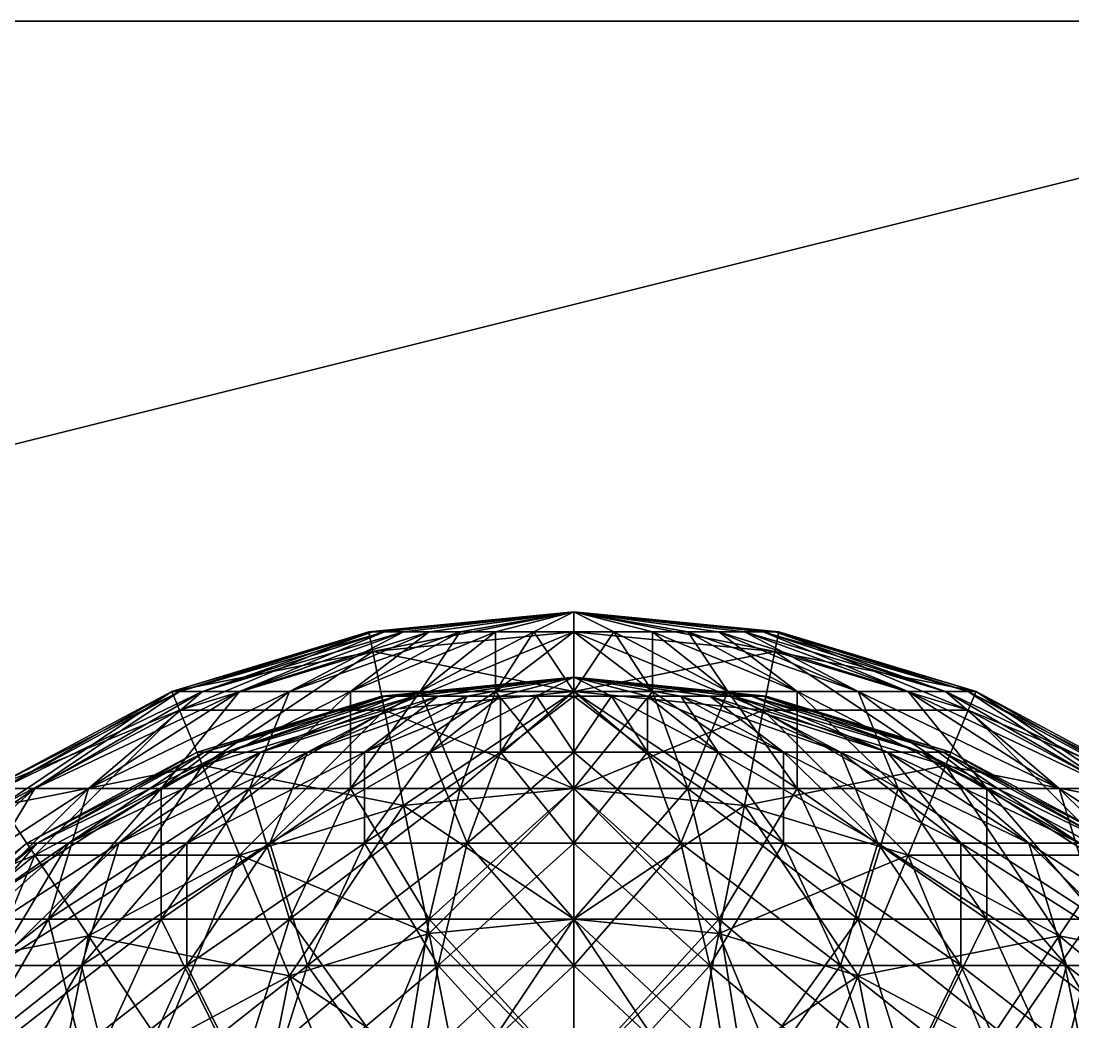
# Model space of a CAD drawing. Header units: millimetres. Extents: x -510 to 550, y -577 to 577.
# Drawn here: x 421.58 to 437.6, y -270.25 to -255 of the extents above; entities that cross this region are included whole.
import ezdxf

# ---------------------------------------------------------------- set-up
doc = ezdxf.new("R2010")
doc.units = ezdxf.units.MM
for name, color, linetype, true_color in [('bogie_right_visual_1', 7, 'Continuous', 0x5c6b75), ('structure_right_front_bridge', 7, 'Continuous', 0x5c6b75), ('structure_right_front_motor_bracket', 7, 'Continuous', 0x5c6b75), ('structure_right_front_riser', 7, 'Continuous', 0x5c6b75)]:
    doc.layers.add(name, color=color, linetype=linetype, true_color=true_color)

msp = doc.modelspace()

# ---------------------------------------------------------------- linework, layer by layer
at = {"layer": 'bogie_right_visual_1', "true_color": 0x5c6b75}
for points in [[(247.119, -305, -71.925), (447.291, -305, -261.799), (447.291, -255, -261.799)], [(247.119, -305, -71.925), (447.291, -255, -261.799), (247.119, -255, -71.925)], [(412.881, -255, -298.075), (247.119, -255, -71.925), (447.291, -255, -261.799)], [(412.881, -305, -298.075), (412.881, -255, -298.075), (447.291, -255, -261.799)], [(412.881, -305, -298.075), (447.291, -255, -261.799), (447.291, -305, -261.799)]]:
    msp.add_3dface(points, dxfattribs=at)
at = {"layer": 'structure_right_front_bridge', "true_color": 0x5c6b75}
for points in [[(426.939, -264.307, -110.609), (426.879, -264.307, -110), (430, -264, -110)], [(426.879, -264.307, -110), (426.939, -264.307, -109.391), (430, -264, -110)], [(427.116, -264.307, -111.195), (426.939, -264.307, -110.609), (430, -264, -110)], [(426.939, -264.307, -109.391), (427.116, -264.307, -108.805), (430, -264, -110)], [(427.405, -264.307, -111.734), (427.116, -264.307, -111.195), (430, -264, -110)], [(427.116, -264.307, -108.805), (427.405, -264.307, -108.266), (430, -264, -110)], [(427.793, -264.307, -112.207), (427.405, -264.307, -111.734), (430, -264, -110)], [(427.405, -264.307, -108.266), (427.793, -264.307, -107.793), (430, -264, -110)], [(428.266, -264.307, -112.595), (427.793, -264.307, -112.207), (430, -264, -110)], [(427.793, -264.307, -107.793), (428.266, -264.307, -107.405), (430, -264, -110)], [(428.805, -264.307, -112.884), (428.266, -264.307, -112.595), (430, -264, -110)], [(428.266, -264.307, -107.405), (428.805, -264.307, -107.116), (430, -264, -110)], [(429.391, -264.307, -113.061), (428.805, -264.307, -112.884), (430, -264, -110)], [(428.805, -264.307, -107.116), (429.391, -264.307, -106.939), (430, -264, -110)], [(430, -264.307, -113.121), (429.391, -264.307, -113.061), (430, -264, -110)], [(429.391, -264.307, -106.939), (430, -264.307, -106.879), (430, -264, -110)], [(433.121, -264.307, -110), (433.061, -264.307, -110.609), (430, -264, -110)], [(433.061, -264.307, -110.609), (432.884, -264.307, -111.195), (430, -264, -110)], [(432.884, -264.307, -111.195), (432.595, -264.307, -111.734), (430, -264, -110)], [(432.595, -264.307, -111.734), (432.207, -264.307, -112.207), (430, -264, -110)], [(432.207, -264.307, -112.207), (431.734, -264.307, -112.595), (430, -264, -110)], [(431.734, -264.307, -112.595), (431.195, -264.307, -112.884), (430, -264, -110)], [(431.195, -264.307, -112.884), (430.609, -264.307, -113.061), (430, -264, -110)], [(430.609, -264.307, -113.061), (430, -264.307, -113.121), (430, -264, -110)], [(430, -264.307, -106.879), (430.609, -264.307, -106.939), (430, -264, -110)], [(430.609, -264.307, -106.939), (431.195, -264.307, -107.116), (430, -264, -110)], [(431.195, -264.307, -107.116), (431.734, -264.307, -107.405), (430, -264, -110)], [(431.734, -264.307, -107.405), (432.207, -264.307, -107.793), (430, -264, -110)], [(432.207, -264.307, -107.793), (432.595, -264.307, -108.266), (430, -264, -110)], [(432.595, -264.307, -108.266), (432.884, -264.307, -108.805), (430, -264, -110)], [(432.884, -264.307, -108.805), (433.061, -264.307, -109.391), (430, -264, -110)], [(433.061, -264.307, -109.391), (433.121, -264.307, -110), (430, -264, -110)], [(423.995, -265.218, -111.195), (423.877, -265.218, -110), (426.879, -264.307, -110)], [(423.877, -265.218, -110), (423.995, -265.218, -108.805), (426.939, -264.307, -109.391)], [(423.877, -265.218, -110), (426.939, -264.307, -109.391), (426.879, -264.307, -110)], [(424.343, -265.218, -112.343), (423.995, -265.218, -111.195), (426.939, -264.307, -110.609)], [(423.995, -265.218, -111.195), (426.879, -264.307, -110), (426.939, -264.307, -110.609)], [(423.995, -265.218, -108.805), (424.343, -265.218, -107.657), (427.116, -264.307, -108.805)], [(423.995, -265.218, -108.805), (427.116, -264.307, -108.805), (426.939, -264.307, -109.391)], [(424.909, -265.218, -113.402), (424.343, -265.218, -112.343), (427.116, -264.307, -111.195)], [(424.343, -265.218, -112.343), (426.939, -264.307, -110.609), (427.116, -264.307, -111.195)], [(424.343, -265.218, -107.657), (424.909, -265.218, -106.598), (427.405, -264.307, -108.266)], [(424.343, -265.218, -107.657), (427.405, -264.307, -108.266), (427.116, -264.307, -108.805)], [(425.67, -265.218, -114.33), (424.909, -265.218, -113.402), (427.405, -264.307, -111.734)], [(424.909, -265.218, -113.402), (427.116, -264.307, -111.195), (427.405, -264.307, -111.734)], [(424.909, -265.218, -106.598), (425.67, -265.218, -105.67), (427.793, -264.307, -107.793)], [(424.909, -265.218, -106.598), (427.793, -264.307, -107.793), (427.405, -264.307, -108.266)], [(426.598, -265.218, -115.091), (425.67, -265.218, -114.33), (427.793, -264.307, -112.207)], [(425.67, -265.218, -114.33), (427.405, -264.307, -111.734), (427.793, -264.307, -112.207)], [(425.67, -265.218, -105.67), (426.598, -265.218, -104.909), (428.266, -264.307, -107.405)], [(425.67, -265.218, -105.67), (428.266, -264.307, -107.405), (427.793, -264.307, -107.793)], [(427.657, -265.218, -115.657), (426.598, -265.218, -115.091), (428.266, -264.307, -112.595)], [(426.598, -265.218, -115.091), (427.793, -264.307, -112.207), (428.266, -264.307, -112.595)], [(426.598, -265.218, -104.909), (427.657, -265.218, -104.343), (428.805, -264.307, -107.116)], [(426.598, -265.218, -104.909), (428.805, -264.307, -107.116), (428.266, -264.307, -107.405)], [(428.805, -265.218, -116.005), (427.657, -265.218, -115.657), (428.805, -264.307, -112.884)], [(427.657, -265.218, -115.657), (428.266, -264.307, -112.595), (428.805, -264.307, -112.884)], [(427.657, -265.218, -104.343), (428.805, -265.218, -103.995), (429.391, -264.307, -106.939)], [(427.657, -265.218, -104.343), (429.391, -264.307, -106.939), (428.805, -264.307, -107.116)], [(430, -265.218, -116.123), (428.805, -265.218, -116.005), (429.391, -264.307, -113.061)], [(428.805, -265.218, -116.005), (428.805, -264.307, -112.884), (429.391, -264.307, -113.061)], [(428.805, -265.218, -103.995), (430, -265.218, -103.877), (430, -264.307, -106.879)], [(428.805, -265.218, -103.995), (430, -264.307, -106.879), (429.391, -264.307, -106.939)], [(430, -265.218, -116.123), (429.391, -264.307, -113.061), (430, -264.307, -113.121)], [(431.195, -265.218, -116.005), (430, -265.218, -116.123), (430, -264.307, -113.121)], [(431.195, -265.218, -116.005), (430, -264.307, -113.121), (430.609, -264.307, -113.061)], [(430, -265.218, -103.877), (431.195, -265.218, -103.995), (430.609, -264.307, -106.939)], [(430, -265.218, -103.877), (430.609, -264.307, -106.939), (430, -264.307, -106.879)], [(432.343, -265.218, -115.657), (431.195, -265.218, -116.005), (430.609, -264.307, -113.061)], [(432.343, -265.218, -115.657), (430.609, -264.307, -113.061), (431.195, -264.307, -112.884)], [(431.195, -265.218, -103.995), (431.195, -264.307, -107.116), (430.609, -264.307, -106.939)], [(433.402, -265.218, -115.091), (432.343, -265.218, -115.657), (431.195, -264.307, -112.884)], [(433.402, -265.218, -115.091), (431.195, -264.307, -112.884), (431.734, -264.307, -112.595)], [(431.195, -265.218, -103.995), (432.343, -265.218, -104.343), (431.195, -264.307, -107.116)], [(432.343, -265.218, -104.343), (431.734, -264.307, -107.405), (431.195, -264.307, -107.116)], [(434.33, -265.218, -114.33), (433.402, -265.218, -115.091), (431.734, -264.307, -112.595)], [(434.33, -265.218, -114.33), (431.734, -264.307, -112.595), (432.207, -264.307, -112.207)], [(432.343, -265.218, -104.343), (433.402, -265.218, -104.909), (431.734, -264.307, -107.405)], [(433.402, -265.218, -104.909), (432.207, -264.307, -107.793), (431.734, -264.307, -107.405)], [(435.091, -265.218, -113.402), (434.33, -265.218, -114.33), (432.207, -264.307, -112.207)], [(435.091, -265.218, -113.402), (432.207, -264.307, -112.207), (432.595, -264.307, -111.734)], [(433.402, -265.218, -104.909), (434.33, -265.218, -105.67), (432.207, -264.307, -107.793)], [(434.33, -265.218, -105.67), (432.595, -264.307, -108.266), (432.207, -264.307, -107.793)], [(435.657, -265.218, -112.343), (435.091, -265.218, -113.402), (432.595, -264.307, -111.734)], [(435.657, -265.218, -112.343), (432.595, -264.307, -111.734), (432.884, -264.307, -111.195)], [(434.33, -265.218, -105.67), (435.091, -265.218, -106.598), (432.595, -264.307, -108.266)], [(435.091, -265.218, -106.598), (432.884, -264.307, -108.805), (432.595, -264.307, -108.266)], [(436.005, -265.218, -111.195), (435.657, -265.218, -112.343), (432.884, -264.307, -111.195)], [(436.005, -265.218, -111.195), (432.884, -264.307, -111.195), (433.061, -264.307, -110.609)], [(435.091, -265.218, -106.598), (435.657, -265.218, -107.657), (432.884, -264.307, -108.805)], [(435.657, -265.218, -107.657), (433.061, -264.307, -109.391), (432.884, -264.307, -108.805)], [(436.123, -265.218, -110), (436.005, -265.218, -111.195), (433.061, -264.307, -110.609)], [(436.123, -265.218, -110), (433.061, -264.307, -110.609), (433.121, -264.307, -110)], [(435.657, -265.218, -107.657), (436.005, -265.218, -108.805), (433.061, -264.307, -109.391)], [(436.005, -265.218, -108.805), (433.121, -264.307, -110), (433.061, -264.307, -109.391)], [(436.005, -265.218, -108.805), (436.123, -265.218, -110), (433.121, -264.307, -110)], [(421.282, -266.696, -111.734), (421.111, -266.696, -110), (423.877, -265.218, -110)], [(421.111, -266.696, -110), (421.282, -266.696, -108.266), (423.995, -265.218, -108.805)], [(421.111, -266.696, -110), (423.995, -265.218, -108.805), (423.877, -265.218, -110)], [(421.788, -266.696, -113.402), (421.282, -266.696, -111.734), (423.995, -265.218, -111.195)], [(421.282, -266.696, -111.734), (423.877, -265.218, -110), (423.995, -265.218, -111.195)], [(421.282, -266.696, -108.266), (421.788, -266.696, -106.598), (424.343, -265.218, -107.657)], [(421.282, -266.696, -108.266), (424.343, -265.218, -107.657), (423.995, -265.218, -108.805)], [(422.609, -266.696, -114.939), (421.788, -266.696, -113.402), (424.343, -265.218, -112.343)], [(421.788, -266.696, -113.402), (423.995, -265.218, -111.195), (424.343, -265.218, -112.343)], [(421.788, -266.696, -106.598), (422.609, -266.696, -105.061), (424.909, -265.218, -106.598)], [(421.788, -266.696, -106.598), (424.909, -265.218, -106.598), (424.343, -265.218, -107.657)], [(423.714, -266.696, -116.286), (422.609, -266.696, -114.939), (424.909, -265.218, -113.402)], [(422.609, -266.696, -114.939), (424.343, -265.218, -112.343), (424.909, -265.218, -113.402)], [(422.609, -266.696, -105.061), (423.714, -266.696, -103.714), (425.67, -265.218, -105.67)], [(422.609, -266.696, -105.061), (425.67, -265.218, -105.67), (424.909, -265.218, -106.598)], [(425.061, -266.696, -117.391), (423.714, -266.696, -116.286), (425.67, -265.218, -114.33)], [(423.714, -266.696, -116.286), (424.909, -265.218, -113.402), (425.67, -265.218, -114.33)], [(423.714, -266.696, -103.714), (425.061, -266.696, -102.609), (426.598, -265.218, -104.909)], [(423.714, -266.696, -103.714), (426.598, -265.218, -104.909), (425.67, -265.218, -105.67)], [(426.598, -266.696, -118.212), (425.061, -266.696, -117.391), (426.598, -265.218, -115.091)], [(425.061, -266.696, -117.391), (425.67, -265.218, -114.33), (426.598, -265.218, -115.091)], [(425.061, -266.696, -102.609), (426.598, -266.696, -101.788), (427.657, -265.218, -104.343)], [(425.061, -266.696, -102.609), (427.657, -265.218, -104.343), (426.598, -265.218, -104.909)], [(428.266, -266.696, -118.718), (426.598, -266.696, -118.212), (427.657, -265.218, -115.657)], [(426.598, -266.696, -118.212), (426.598, -265.218, -115.091), (427.657, -265.218, -115.657)], [(426.598, -266.696, -101.788), (428.266, -266.696, -101.282), (428.805, -265.218, -103.995)], [(426.598, -266.696, -101.788), (428.805, -265.218, -103.995), (427.657, -265.218, -104.343)], [(428.266, -266.696, -118.718), (427.657, -265.218, -115.657), (428.805, -265.218, -116.005)], [(430, -266.696, -118.889), (428.266, -266.696, -118.718), (428.805, -265.218, -116.005)], [(428.266, -266.696, -101.282), (430, -266.696, -101.111), (430, -265.218, -103.877)], [(428.266, -266.696, -101.282), (430, -265.218, -103.877), (428.805, -265.218, -103.995)], [(430, -266.696, -118.889), (428.805, -265.218, -116.005), (430, -265.218, -116.123)], [(431.734, -266.696, -118.718), (430, -266.696, -118.889), (430, -265.218, -116.123)], [(431.734, -266.696, -118.718), (430, -265.218, -116.123), (431.195, -265.218, -116.005)], [(430, -266.696, -101.111), (431.734, -266.696, -101.282), (431.195, -265.218, -103.995)], [(430, -266.696, -101.111), (431.195, -265.218, -103.995), (430, -265.218, -103.877)], [(433.402, -266.696, -118.212), (431.734, -266.696, -118.718), (431.195, -265.218, -116.005)], [(433.402, -266.696, -118.212), (431.195, -265.218, -116.005), (432.343, -265.218, -115.657)], [(431.734, -266.696, -101.282), (432.343, -265.218, -104.343), (431.195, -265.218, -103.995)], [(431.734, -266.696, -101.282), (433.402, -266.696, -101.788), (432.343, -265.218, -104.343)], [(434.939, -266.696, -117.391), (433.402, -266.696, -118.212), (432.343, -265.218, -115.657)], [(434.939, -266.696, -117.391), (432.343, -265.218, -115.657), (433.402, -265.218, -115.091)], [(433.402, -266.696, -101.788), (433.402, -265.218, -104.909), (432.343, -265.218, -104.343)], [(436.286, -266.696, -116.286), (434.939, -266.696, -117.391), (433.402, -265.218, -115.091)], [(436.286, -266.696, -116.286), (433.402, -265.218, -115.091), (434.33, -265.218, -114.33)], [(433.402, -266.696, -101.788), (434.939, -266.696, -102.609), (433.402, -265.218, -104.909)], [(434.939, -266.696, -102.609), (434.33, -265.218, -105.67), (433.402, -265.218, -104.909)], [(437.391, -266.696, -114.939), (436.286, -266.696, -116.286), (434.33, -265.218, -114.33)], [(437.391, -266.696, -114.939), (434.33, -265.218, -114.33), (435.091, -265.218, -113.402)], [(434.939, -266.696, -102.609), (436.286, -266.696, -103.714), (434.33, -265.218, -105.67)], [(436.286, -266.696, -103.714), (435.091, -265.218, -106.598), (434.33, -265.218, -105.67)], [(438.212, -266.696, -113.402), (437.391, -266.696, -114.939), (435.091, -265.218, -113.402)], [(438.212, -266.696, -113.402), (435.091, -265.218, -113.402), (435.657, -265.218, -112.343)], [(436.286, -266.696, -103.714), (437.391, -266.696, -105.061), (435.091, -265.218, -106.598)], [(437.391, -266.696, -105.061), (435.657, -265.218, -107.657), (435.091, -265.218, -106.598)], [(438.718, -266.696, -111.734), (438.212, -266.696, -113.402), (435.657, -265.218, -112.343)], [(438.718, -266.696, -111.734), (435.657, -265.218, -112.343), (436.005, -265.218, -111.195)], [(437.391, -266.696, -105.061), (438.212, -266.696, -106.598), (435.657, -265.218, -107.657)], [(438.212, -266.696, -106.598), (436.005, -265.218, -108.805), (435.657, -265.218, -107.657)], [(438.889, -266.696, -110), (438.718, -266.696, -111.734), (436.005, -265.218, -111.195)], [(438.889, -266.696, -110), (436.005, -265.218, -111.195), (436.123, -265.218, -110)], [(438.212, -266.696, -106.598), (438.718, -266.696, -108.266), (436.005, -265.218, -108.805)], [(438.718, -266.696, -108.266), (436.123, -265.218, -110), (436.005, -265.218, -108.805)], [(438.718, -266.696, -108.266), (438.889, -266.696, -110), (436.123, -265.218, -110)], [(418.904, -268.686, -107.793), (419.547, -268.686, -105.67), (421.788, -266.696, -106.598)], [(418.904, -268.686, -107.793), (421.788, -266.696, -106.598), (421.282, -266.696, -108.266)], [(420.593, -268.686, -116.286), (419.547, -268.686, -114.33), (421.788, -266.696, -113.402)], [(419.547, -268.686, -114.33), (421.282, -266.696, -111.734), (421.788, -266.696, -113.402)], [(419.547, -268.686, -105.67), (420.593, -268.686, -103.714), (422.609, -266.696, -105.061)], [(419.547, -268.686, -105.67), (422.609, -266.696, -105.061), (421.788, -266.696, -106.598)], [(422, -268.686, -118), (420.593, -268.686, -116.286), (422.609, -266.696, -114.939)], [(420.593, -268.686, -116.286), (421.788, -266.696, -113.402), (422.609, -266.696, -114.939)], [(420.593, -268.686, -103.714), (422, -268.686, -102), (423.714, -266.696, -103.714)], [(420.593, -268.686, -103.714), (423.714, -266.696, -103.714), (422.609, -266.696, -105.061)], [(423.714, -268.686, -119.407), (422, -268.686, -118), (423.714, -266.696, -116.286)], [(422, -268.686, -118), (422.609, -266.696, -114.939), (423.714, -266.696, -116.286)], [(422, -268.686, -102), (423.714, -268.686, -100.593), (425.061, -266.696, -102.609)], [(422, -268.686, -102), (425.061, -266.696, -102.609), (423.714, -266.696, -103.714)], [(425.67, -268.686, -120.453), (423.714, -268.686, -119.407), (425.061, -266.696, -117.391)], [(423.714, -268.686, -119.407), (423.714, -266.696, -116.286), (425.061, -266.696, -117.391)], [(423.714, -268.686, -100.593), (425.67, -268.686, -99.547), (426.598, -266.696, -101.788)], [(423.714, -268.686, -100.593), (426.598, -266.696, -101.788), (425.061, -266.696, -102.609)], [(425.67, -268.686, -120.453), (425.061, -266.696, -117.391), (426.598, -266.696, -118.212)], [(427.793, -268.686, -121.096), (425.67, -268.686, -120.453), (426.598, -266.696, -118.212)], [(425.67, -268.686, -99.547), (427.793, -268.686, -98.904), (428.266, -266.696, -101.282)], [(425.67, -268.686, -99.547), (428.266, -266.696, -101.282), (426.598, -266.696, -101.788)], [(427.793, -268.686, -121.096), (426.598, -266.696, -118.212), (428.266, -266.696, -118.718)], [(430, -268.686, -121.314), (427.793, -268.686, -121.096), (428.266, -266.696, -118.718)], [(427.793, -268.686, -98.904), (430, -268.686, -98.686), (430, -266.696, -101.111)], [(427.793, -268.686, -98.904), (430, -266.696, -101.111), (428.266, -266.696, -101.282)], [(430, -268.686, -121.314), (428.266, -266.696, -118.718), (430, -266.696, -118.889)], [(432.207, -268.686, -121.096), (430, -268.686, -121.314), (430, -266.696, -118.889)], [(432.207, -268.686, -121.096), (430, -266.696, -118.889), (431.734, -266.696, -118.718)], [(430, -268.686, -98.686), (432.207, -268.686, -98.904), (431.734, -266.696, -101.282)], [(430, -268.686, -98.686), (431.734, -266.696, -101.282), (430, -266.696, -101.111)], [(434.33, -268.686, -120.453), (432.207, -268.686, -121.096), (431.734, -266.696, -118.718)], [(434.33, -268.686, -120.453), (431.734, -266.696, -118.718), (433.402, -266.696, -118.212)], [(432.207, -268.686, -98.904), (433.402, -266.696, -101.788), (431.734, -266.696, -101.282)], [(432.207, -268.686, -98.904), (434.33, -268.686, -99.547), (433.402, -266.696, -101.788)], [(436.286, -268.686, -119.407), (434.33, -268.686, -120.453), (433.402, -266.696, -118.212)], [(436.286, -268.686, -119.407), (433.402, -266.696, -118.212), (434.939, -266.696, -117.391)], [(434.33, -268.686, -99.547), (434.939, -266.696, -102.609), (433.402, -266.696, -101.788)], [(434.33, -268.686, -99.547), (436.286, -268.686, -100.593), (434.939, -266.696, -102.609)], [(438, -268.686, -118), (436.286, -268.686, -119.407), (434.939, -266.696, -117.391)], [(438, -268.686, -118), (434.939, -266.696, -117.391), (436.286, -266.696, -116.286)], [(436.286, -268.686, -100.593), (436.286, -266.696, -103.714), (434.939, -266.696, -102.609)], [(439.407, -268.686, -116.286), (438, -268.686, -118), (436.286, -266.696, -116.286)], [(439.407, -268.686, -116.286), (436.286, -266.696, -116.286), (437.391, -266.696, -114.939)], [(436.286, -268.686, -100.593), (438, -268.686, -102), (436.286, -266.696, -103.714)], [(438, -268.686, -102), (437.391, -266.696, -105.061), (436.286, -266.696, -103.714)], [(440.453, -268.686, -114.33), (439.407, -268.686, -116.286), (437.391, -266.696, -114.939)], [(440.453, -268.686, -114.33), (437.391, -266.696, -114.939), (438.212, -266.696, -113.402)], [(438, -268.686, -102), (439.407, -268.686, -103.714), (437.391, -266.696, -105.061)], [(439.407, -268.686, -103.714), (438.212, -266.696, -106.598), (437.391, -266.696, -105.061)], [(418.939, -271.111, -102.609), (420.593, -271.111, -100.593), (422, -268.686, -102)], [(418.939, -271.111, -102.609), (422, -268.686, -102), (420.593, -268.686, -103.714)], [(422.609, -271.111, -121.061), (420.593, -271.111, -119.407), (422, -268.686, -118)], [(420.593, -271.111, -119.407), (420.593, -268.686, -116.286), (422, -268.686, -118)], [(420.593, -271.111, -100.593), (422.609, -271.111, -98.939), (423.714, -268.686, -100.593)], [(420.593, -271.111, -100.593), (423.714, -268.686, -100.593), (422, -268.686, -102)], [(422.609, -271.111, -121.061), (422, -268.686, -118), (423.714, -268.686, -119.407)], [(424.909, -271.111, -122.291), (422.609, -271.111, -121.061), (423.714, -268.686, -119.407)], [(422.609, -271.111, -98.939), (424.909, -271.111, -97.709), (425.67, -268.686, -99.547)], [(422.609, -271.111, -98.939), (425.67, -268.686, -99.547), (423.714, -268.686, -100.593)], [(424.909, -271.111, -122.291), (423.714, -268.686, -119.407), (425.67, -268.686, -120.453)], [(427.405, -271.111, -123.048), (424.909, -271.111, -122.291), (425.67, -268.686, -120.453)], [(424.909, -271.111, -97.709), (427.405, -271.111, -96.952), (427.793, -268.686, -98.904)], [(424.909, -271.111, -97.709), (427.793, -268.686, -98.904), (425.67, -268.686, -99.547)], [(427.405, -271.111, -123.048), (425.67, -268.686, -120.453), (427.793, -268.686, -121.096)], [(430, -271.111, -123.304), (427.405, -271.111, -123.048), (427.793, -268.686, -121.096)], [(427.405, -271.111, -96.952), (430, -271.111, -96.696), (430, -268.686, -98.686)], [(427.405, -271.111, -96.952), (430, -268.686, -98.686), (427.793, -268.686, -98.904)], [(430, -271.111, -123.304), (427.793, -268.686, -121.096), (430, -268.686, -121.314)], [(432.595, -271.111, -123.048), (430, -271.111, -123.304), (430, -268.686, -121.314)], [(432.595, -271.111, -123.048), (430, -268.686, -121.314), (432.207, -268.686, -121.096)], [(430, -271.111, -96.696), (432.595, -271.111, -96.952), (432.207, -268.686, -98.904)], [(430, -271.111, -96.696), (432.207, -268.686, -98.904), (430, -268.686, -98.686)], [(435.091, -271.111, -122.291), (432.595, -271.111, -123.048), (432.207, -268.686, -121.096)], [(435.091, -271.111, -122.291), (432.207, -268.686, -121.096), (434.33, -268.686, -120.453)], [(432.595, -271.111, -96.952), (434.33, -268.686, -99.547), (432.207, -268.686, -98.904)], [(432.595, -271.111, -96.952), (435.091, -271.111, -97.709), (434.33, -268.686, -99.547)], [(437.391, -271.111, -121.061), (435.091, -271.111, -122.291), (434.33, -268.686, -120.453)], [(437.391, -271.111, -121.061), (434.33, -268.686, -120.453), (436.286, -268.686, -119.407)], [(435.091, -271.111, -97.709), (436.286, -268.686, -100.593), (434.33, -268.686, -99.547)], [(435.091, -271.111, -97.709), (437.391, -271.111, -98.939), (436.286, -268.686, -100.593)], [(439.407, -271.111, -119.407), (437.391, -271.111, -121.061), (436.286, -268.686, -119.407)], [(439.407, -271.111, -119.407), (436.286, -268.686, -119.407), (438, -268.686, -118)], [(437.391, -271.111, -98.939), (438, -268.686, -102), (436.286, -268.686, -100.593)], [(437.391, -271.111, -98.939), (439.407, -271.111, -100.593), (438, -268.686, -102)]]:
    msp.add_3dface(points, dxfattribs=at)
at = {"layer": 'structure_right_front_motor_bracket', "true_color": 0x5c6b75}
for points in [[(427.13, -265.288, -280.571), (427.074, -265.288, -280), (430, -265, -280)], [(427.074, -265.288, -280), (427.13, -265.288, -279.429), (430, -265, -280)], [(427.296, -265.288, -281.12), (427.13, -265.288, -280.571), (430, -265, -280)], [(427.13, -265.288, -279.429), (427.296, -265.288, -278.88), (430, -265, -280)], [(427.567, -265.288, -281.626), (427.296, -265.288, -281.12), (430, -265, -280)], [(427.296, -265.288, -278.88), (427.567, -265.288, -278.374), (430, -265, -280)], [(427.931, -265.288, -282.069), (427.567, -265.288, -281.626), (430, -265, -280)], [(427.567, -265.288, -278.374), (427.931, -265.288, -277.931), (430, -265, -280)], [(428.374, -265.288, -282.433), (427.931, -265.288, -282.069), (430, -265, -280)], [(427.931, -265.288, -277.931), (428.374, -265.288, -277.567), (430, -265, -280)], [(428.88, -265.288, -282.704), (428.374, -265.288, -282.433), (430, -265, -280)], [(428.374, -265.288, -277.567), (428.88, -265.288, -277.296), (430, -265, -280)], [(429.429, -265.288, -282.87), (428.88, -265.288, -282.704), (430, -265, -280)], [(428.88, -265.288, -277.296), (429.429, -265.288, -277.13), (430, -265, -280)], [(430, -265.288, -282.926), (429.429, -265.288, -282.87), (430, -265, -280)], [(429.429, -265.288, -277.13), (430, -265.288, -277.074), (430, -265, -280)], [(432.926, -265.288, -280), (432.87, -265.288, -280.571), (430, -265, -280)], [(432.87, -265.288, -280.571), (432.704, -265.288, -281.12), (430, -265, -280)], [(432.704, -265.288, -281.12), (432.433, -265.288, -281.626), (430, -265, -280)], [(432.433, -265.288, -281.626), (432.069, -265.288, -282.069), (430, -265, -280)], [(432.069, -265.288, -282.069), (431.626, -265.288, -282.433), (430, -265, -280)], [(431.626, -265.288, -282.433), (431.12, -265.288, -282.704), (430, -265, -280)], [(431.12, -265.288, -282.704), (430.571, -265.288, -282.87), (430, -265, -280)], [(430.571, -265.288, -282.87), (430, -265.288, -282.926), (430, -265, -280)], [(430, -265.288, -277.074), (430.571, -265.288, -277.13), (430, -265, -280)], [(430.571, -265.288, -277.13), (431.12, -265.288, -277.296), (430, -265, -280)], [(431.12, -265.288, -277.296), (431.626, -265.288, -277.567), (430, -265, -280)], [(431.626, -265.288, -277.567), (432.069, -265.288, -277.931), (430, -265, -280)], [(432.069, -265.288, -277.931), (432.433, -265.288, -278.374), (430, -265, -280)], [(432.433, -265.288, -278.374), (432.704, -265.288, -278.88), (430, -265, -280)], [(432.704, -265.288, -278.88), (432.87, -265.288, -279.429), (430, -265, -280)], [(432.87, -265.288, -279.429), (432.926, -265.288, -280), (430, -265, -280)], [(424.37, -266.142, -281.12), (424.26, -266.142, -280), (427.074, -265.288, -280)], [(424.26, -266.142, -280), (424.37, -266.142, -278.88), (427.13, -265.288, -279.429)], [(424.26, -266.142, -280), (427.13, -265.288, -279.429), (427.074, -265.288, -280)], [(424.697, -266.142, -282.197), (424.37, -266.142, -281.12), (427.13, -265.288, -280.571)], [(424.37, -266.142, -281.12), (427.074, -265.288, -280), (427.13, -265.288, -280.571)], [(424.37, -266.142, -278.88), (424.697, -266.142, -277.803), (427.296, -265.288, -278.88)], [(424.37, -266.142, -278.88), (427.296, -265.288, -278.88), (427.13, -265.288, -279.429)], [(425.227, -266.142, -283.189), (424.697, -266.142, -282.197), (427.296, -265.288, -281.12)], [(424.697, -266.142, -282.197), (427.13, -265.288, -280.571), (427.296, -265.288, -281.12)], [(424.697, -266.142, -277.803), (425.227, -266.142, -276.811), (427.567, -265.288, -278.374)], [(424.697, -266.142, -277.803), (427.567, -265.288, -278.374), (427.296, -265.288, -278.88)], [(425.941, -266.142, -284.059), (425.227, -266.142, -283.189), (427.567, -265.288, -281.626)], [(425.227, -266.142, -283.189), (427.296, -265.288, -281.12), (427.567, -265.288, -281.626)], [(425.227, -266.142, -276.811), (425.941, -266.142, -275.941), (427.931, -265.288, -277.931)], [(425.227, -266.142, -276.811), (427.931, -265.288, -277.931), (427.567, -265.288, -278.374)], [(426.811, -266.142, -284.773), (425.941, -266.142, -284.059), (427.931, -265.288, -282.069)], [(425.941, -266.142, -284.059), (427.567, -265.288, -281.626), (427.931, -265.288, -282.069)], [(425.941, -266.142, -275.941), (426.811, -266.142, -275.227), (428.374, -265.288, -277.567)], [(425.941, -266.142, -275.941), (428.374, -265.288, -277.567), (427.931, -265.288, -277.931)], [(427.803, -266.142, -285.303), (426.811, -266.142, -284.773), (428.374, -265.288, -282.433)], [(426.811, -266.142, -284.773), (427.931, -265.288, -282.069), (428.374, -265.288, -282.433)], [(426.811, -266.142, -275.227), (427.803, -266.142, -274.697), (428.88, -265.288, -277.296)], [(426.811, -266.142, -275.227), (428.88, -265.288, -277.296), (428.374, -265.288, -277.567)], [(428.88, -266.142, -285.63), (427.803, -266.142, -285.303), (428.88, -265.288, -282.704)], [(427.803, -266.142, -285.303), (428.374, -265.288, -282.433), (428.88, -265.288, -282.704)], [(427.803, -266.142, -274.697), (428.88, -266.142, -274.37), (429.429, -265.288, -277.13)], [(427.803, -266.142, -274.697), (429.429, -265.288, -277.13), (428.88, -265.288, -277.296)], [(430, -266.142, -285.74), (428.88, -266.142, -285.63), (429.429, -265.288, -282.87)], [(428.88, -266.142, -285.63), (428.88, -265.288, -282.704), (429.429, -265.288, -282.87)], [(428.88, -266.142, -274.37), (430, -266.142, -274.26), (430, -265.288, -277.074)], [(428.88, -266.142, -274.37), (430, -265.288, -277.074), (429.429, -265.288, -277.13)], [(430, -266.142, -285.74), (429.429, -265.288, -282.87), (430, -265.288, -282.926)], [(431.12, -266.142, -285.63), (430, -266.142, -285.74), (430, -265.288, -282.926)], [(431.12, -266.142, -285.63), (430, -265.288, -282.926), (430.571, -265.288, -282.87)], [(430, -266.142, -274.26), (431.12, -266.142, -274.37), (430.571, -265.288, -277.13)], [(430, -266.142, -274.26), (430.571, -265.288, -277.13), (430, -265.288, -277.074)], [(432.197, -266.142, -285.303), (431.12, -266.142, -285.63), (430.571, -265.288, -282.87)], [(432.197, -266.142, -285.303), (430.571, -265.288, -282.87), (431.12, -265.288, -282.704)], [(431.12, -266.142, -274.37), (431.12, -265.288, -277.296), (430.571, -265.288, -277.13)], [(433.189, -266.142, -284.773), (432.197, -266.142, -285.303), (431.12, -265.288, -282.704)], [(433.189, -266.142, -284.773), (431.12, -265.288, -282.704), (431.626, -265.288, -282.433)], [(431.12, -266.142, -274.37), (432.197, -266.142, -274.697), (431.12, -265.288, -277.296)], [(432.197, -266.142, -274.697), (431.626, -265.288, -277.567), (431.12, -265.288, -277.296)], [(434.059, -266.142, -284.059), (433.189, -266.142, -284.773), (431.626, -265.288, -282.433)], [(434.059, -266.142, -284.059), (431.626, -265.288, -282.433), (432.069, -265.288, -282.069)], [(432.197, -266.142, -274.697), (433.189, -266.142, -275.227), (431.626, -265.288, -277.567)], [(433.189, -266.142, -275.227), (432.069, -265.288, -277.931), (431.626, -265.288, -277.567)], [(434.773, -266.142, -283.189), (434.059, -266.142, -284.059), (432.069, -265.288, -282.069)], [(434.773, -266.142, -283.189), (432.069, -265.288, -282.069), (432.433, -265.288, -281.626)], [(433.189, -266.142, -275.227), (434.059, -266.142, -275.941), (432.069, -265.288, -277.931)], [(434.059, -266.142, -275.941), (432.433, -265.288, -278.374), (432.069, -265.288, -277.931)], [(435.303, -266.142, -282.197), (434.773, -266.142, -283.189), (432.433, -265.288, -281.626)], [(435.303, -266.142, -282.197), (432.433, -265.288, -281.626), (432.704, -265.288, -281.12)], [(434.059, -266.142, -275.941), (434.773, -266.142, -276.811), (432.433, -265.288, -278.374)], [(434.773, -266.142, -276.811), (432.704, -265.288, -278.88), (432.433, -265.288, -278.374)], [(435.63, -266.142, -281.12), (435.303, -266.142, -282.197), (432.704, -265.288, -281.12)], [(435.63, -266.142, -281.12), (432.704, -265.288, -281.12), (432.87, -265.288, -280.571)], [(434.773, -266.142, -276.811), (435.303, -266.142, -277.803), (432.704, -265.288, -278.88)], [(435.303, -266.142, -277.803), (432.87, -265.288, -279.429), (432.704, -265.288, -278.88)], [(435.74, -266.142, -280), (435.63, -266.142, -281.12), (432.87, -265.288, -280.571)], [(435.74, -266.142, -280), (432.87, -265.288, -280.571), (432.926, -265.288, -280)], [(435.303, -266.142, -277.803), (435.63, -266.142, -278.88), (432.87, -265.288, -279.429)], [(435.63, -266.142, -278.88), (432.926, -265.288, -280), (432.87, -265.288, -279.429)], [(435.63, -266.142, -278.88), (435.74, -266.142, -280), (432.926, -265.288, -280)], [(421.827, -267.528, -281.626), (421.666, -267.528, -280), (424.26, -266.142, -280)], [(421.666, -267.528, -280), (421.827, -267.528, -278.374), (424.37, -266.142, -278.88)], [(421.666, -267.528, -280), (424.37, -266.142, -278.88), (424.26, -266.142, -280)], [(422.301, -267.528, -283.189), (421.827, -267.528, -281.626), (424.37, -266.142, -281.12)], [(421.827, -267.528, -281.626), (424.26, -266.142, -280), (424.37, -266.142, -281.12)], [(421.827, -267.528, -278.374), (422.301, -267.528, -276.811), (424.697, -266.142, -277.803)], [(421.827, -267.528, -278.374), (424.697, -266.142, -277.803), (424.37, -266.142, -278.88)], [(423.071, -267.528, -284.63), (422.301, -267.528, -283.189), (424.697, -266.142, -282.197)], [(422.301, -267.528, -283.189), (424.37, -266.142, -281.12), (424.697, -266.142, -282.197)], [(422.301, -267.528, -276.811), (423.071, -267.528, -275.37), (425.227, -266.142, -276.811)], [(422.301, -267.528, -276.811), (425.227, -266.142, -276.811), (424.697, -266.142, -277.803)], [(424.107, -267.528, -285.893), (423.071, -267.528, -284.63), (425.227, -266.142, -283.189)], [(423.071, -267.528, -284.63), (424.697, -266.142, -282.197), (425.227, -266.142, -283.189)], [(423.071, -267.528, -275.37), (424.107, -267.528, -274.107), (425.941, -266.142, -275.941)], [(423.071, -267.528, -275.37), (425.941, -266.142, -275.941), (425.227, -266.142, -276.811)], [(425.37, -267.528, -286.929), (424.107, -267.528, -285.893), (425.941, -266.142, -284.059)], [(424.107, -267.528, -285.893), (425.227, -266.142, -283.189), (425.941, -266.142, -284.059)], [(424.107, -267.528, -274.107), (425.37, -267.528, -273.071), (426.811, -266.142, -275.227)], [(424.107, -267.528, -274.107), (426.811, -266.142, -275.227), (425.941, -266.142, -275.941)], [(426.811, -267.528, -287.699), (425.37, -267.528, -286.929), (426.811, -266.142, -284.773)], [(425.37, -267.528, -286.929), (425.941, -266.142, -284.059), (426.811, -266.142, -284.773)], [(425.37, -267.528, -273.071), (426.811, -267.528, -272.301), (427.803, -266.142, -274.697)], [(425.37, -267.528, -273.071), (427.803, -266.142, -274.697), (426.811, -266.142, -275.227)], [(428.374, -267.528, -288.173), (426.811, -267.528, -287.699), (427.803, -266.142, -285.303)], [(426.811, -267.528, -287.699), (426.811, -266.142, -284.773), (427.803, -266.142, -285.303)], [(426.811, -267.528, -272.301), (428.374, -267.528, -271.827), (428.88, -266.142, -274.37)], [(426.811, -267.528, -272.301), (428.88, -266.142, -274.37), (427.803, -266.142, -274.697)], [(428.374, -267.528, -288.173), (427.803, -266.142, -285.303), (428.88, -266.142, -285.63)], [(430, -267.528, -288.334), (428.374, -267.528, -288.173), (428.88, -266.142, -285.63)], [(428.374, -267.528, -271.827), (430, -267.528, -271.666), (430, -266.142, -274.26)], [(428.374, -267.528, -271.827), (430, -266.142, -274.26), (428.88, -266.142, -274.37)], [(430, -267.528, -288.334), (428.88, -266.142, -285.63), (430, -266.142, -285.74)], [(431.626, -267.528, -288.173), (430, -267.528, -288.334), (430, -266.142, -285.74)], [(431.626, -267.528, -288.173), (430, -266.142, -285.74), (431.12, -266.142, -285.63)], [(430, -267.528, -271.666), (431.626, -267.528, -271.827), (431.12, -266.142, -274.37)], [(430, -267.528, -271.666), (431.12, -266.142, -274.37), (430, -266.142, -274.26)], [(433.189, -267.528, -287.699), (431.626, -267.528, -288.173), (431.12, -266.142, -285.63)], [(433.189, -267.528, -287.699), (431.12, -266.142, -285.63), (432.197, -266.142, -285.303)], [(431.626, -267.528, -271.827), (432.197, -266.142, -274.697), (431.12, -266.142, -274.37)], [(431.626, -267.528, -271.827), (433.189, -267.528, -272.301), (432.197, -266.142, -274.697)], [(434.63, -267.528, -286.929), (433.189, -267.528, -287.699), (432.197, -266.142, -285.303)], [(434.63, -267.528, -286.929), (432.197, -266.142, -285.303), (433.189, -266.142, -284.773)], [(433.189, -267.528, -272.301), (433.189, -266.142, -275.227), (432.197, -266.142, -274.697)], [(435.893, -267.528, -285.893), (434.63, -267.528, -286.929), (433.189, -266.142, -284.773)], [(435.893, -267.528, -285.893), (433.189, -266.142, -284.773), (434.059, -266.142, -284.059)], [(433.189, -267.528, -272.301), (434.63, -267.528, -273.071), (433.189, -266.142, -275.227)], [(434.63, -267.528, -273.071), (434.059, -266.142, -275.941), (433.189, -266.142, -275.227)], [(436.929, -267.528, -284.63), (435.893, -267.528, -285.893), (434.059, -266.142, -284.059)], [(436.929, -267.528, -284.63), (434.059, -266.142, -284.059), (434.773, -266.142, -283.189)], [(434.63, -267.528, -273.071), (435.893, -267.528, -274.107), (434.059, -266.142, -275.941)], [(435.893, -267.528, -274.107), (434.773, -266.142, -276.811), (434.059, -266.142, -275.941)], [(437.699, -267.528, -283.189), (436.929, -267.528, -284.63), (434.773, -266.142, -283.189)], [(437.699, -267.528, -283.189), (434.773, -266.142, -283.189), (435.303, -266.142, -282.197)], [(435.893, -267.528, -274.107), (436.929, -267.528, -275.37), (434.773, -266.142, -276.811)], [(436.929, -267.528, -275.37), (435.303, -266.142, -277.803), (434.773, -266.142, -276.811)], [(438.173, -267.528, -281.626), (437.699, -267.528, -283.189), (435.303, -266.142, -282.197)], [(438.173, -267.528, -281.626), (435.303, -266.142, -282.197), (435.63, -266.142, -281.12)], [(436.929, -267.528, -275.37), (437.699, -267.528, -276.811), (435.303, -266.142, -277.803)], [(437.699, -267.528, -276.811), (435.63, -266.142, -278.88), (435.303, -266.142, -277.803)], [(438.334, -267.528, -280), (438.173, -267.528, -281.626), (435.63, -266.142, -281.12)], [(438.334, -267.528, -280), (435.63, -266.142, -281.12), (435.74, -266.142, -280)], [(437.699, -267.528, -276.811), (438.173, -267.528, -278.374), (435.63, -266.142, -278.88)], [(438.173, -267.528, -278.374), (435.74, -266.142, -280), (435.63, -266.142, -278.88)], [(438.173, -267.528, -278.374), (438.334, -267.528, -280), (435.74, -266.142, -280)], [(419.597, -269.393, -282.069), (419.393, -269.393, -280), (421.666, -267.528, -280)], [(419.393, -269.393, -280), (419.597, -269.393, -277.931), (421.827, -267.528, -278.374)], [(419.393, -269.393, -280), (421.827, -267.528, -278.374), (421.666, -267.528, -280)], [(420.201, -269.393, -284.059), (419.597, -269.393, -282.069), (421.827, -267.528, -281.626)], [(419.597, -269.393, -282.069), (421.666, -267.528, -280), (421.827, -267.528, -281.626)], [(419.597, -269.393, -277.931), (420.201, -269.393, -275.941), (422.301, -267.528, -276.811)], [(419.597, -269.393, -277.931), (422.301, -267.528, -276.811), (421.827, -267.528, -278.374)], [(421.181, -269.393, -285.893), (420.201, -269.393, -284.059), (422.301, -267.528, -283.189)], [(420.201, -269.393, -284.059), (421.827, -267.528, -281.626), (422.301, -267.528, -283.189)], [(420.201, -269.393, -275.941), (421.181, -269.393, -274.107), (423.071, -267.528, -275.37)], [(420.201, -269.393, -275.941), (423.071, -267.528, -275.37), (422.301, -267.528, -276.811)], [(422.5, -269.393, -287.5), (421.181, -269.393, -285.893), (423.071, -267.528, -284.63)], [(421.181, -269.393, -285.893), (422.301, -267.528, -283.189), (423.071, -267.528, -284.63)], [(421.181, -269.393, -274.107), (422.5, -269.393, -272.5), (424.107, -267.528, -274.107)], [(421.181, -269.393, -274.107), (424.107, -267.528, -274.107), (423.071, -267.528, -275.37)], [(424.107, -269.393, -288.819), (422.5, -269.393, -287.5), (424.107, -267.528, -285.893)], [(422.5, -269.393, -287.5), (423.071, -267.528, -284.63), (424.107, -267.528, -285.893)], [(422.5, -269.393, -272.5), (424.107, -269.393, -271.181), (425.37, -267.528, -273.071)], [(422.5, -269.393, -272.5), (425.37, -267.528, -273.071), (424.107, -267.528, -274.107)], [(425.941, -269.393, -289.799), (424.107, -269.393, -288.819), (425.37, -267.528, -286.929)], [(424.107, -269.393, -288.819), (424.107, -267.528, -285.893), (425.37, -267.528, -286.929)], [(424.107, -269.393, -271.181), (425.941, -269.393, -270.201), (426.811, -267.528, -272.301)], [(424.107, -269.393, -271.181), (426.811, -267.528, -272.301), (425.37, -267.528, -273.071)], [(425.941, -269.393, -289.799), (425.37, -267.528, -286.929), (426.811, -267.528, -287.699)], [(427.931, -269.393, -290.403), (425.941, -269.393, -289.799), (426.811, -267.528, -287.699)], [(425.941, -269.393, -270.201), (427.931, -269.393, -269.597), (428.374, -267.528, -271.827)], [(425.941, -269.393, -270.201), (428.374, -267.528, -271.827), (426.811, -267.528, -272.301)], [(427.931, -269.393, -290.403), (426.811, -267.528, -287.699), (428.374, -267.528, -288.173)], [(430, -269.393, -290.607), (427.931, -269.393, -290.403), (428.374, -267.528, -288.173)], [(427.931, -269.393, -269.597), (430, -269.393, -269.393), (430, -267.528, -271.666)], [(427.931, -269.393, -269.597), (430, -267.528, -271.666), (428.374, -267.528, -271.827)], [(430, -269.393, -290.607), (428.374, -267.528, -288.173), (430, -267.528, -288.334)], [(432.069, -269.393, -290.403), (430, -269.393, -290.607), (430, -267.528, -288.334)], [(432.069, -269.393, -290.403), (430, -267.528, -288.334), (431.626, -267.528, -288.173)], [(430, -269.393, -269.393), (432.069, -269.393, -269.597), (431.626, -267.528, -271.827)], [(430, -269.393, -269.393), (431.626, -267.528, -271.827), (430, -267.528, -271.666)], [(434.059, -269.393, -289.799), (432.069, -269.393, -290.403), (431.626, -267.528, -288.173)], [(434.059, -269.393, -289.799), (431.626, -267.528, -288.173), (433.189, -267.528, -287.699)], [(432.069, -269.393, -269.597), (433.189, -267.528, -272.301), (431.626, -267.528, -271.827)], [(432.069, -269.393, -269.597), (434.059, -269.393, -270.201), (433.189, -267.528, -272.301)], [(435.893, -269.393, -288.819), (434.059, -269.393, -289.799), (433.189, -267.528, -287.699)], [(435.893, -269.393, -288.819), (433.189, -267.528, -287.699), (434.63, -267.528, -286.929)], [(434.059, -269.393, -270.201), (434.63, -267.528, -273.071), (433.189, -267.528, -272.301)], [(434.059, -269.393, -270.201), (435.893, -269.393, -271.181), (434.63, -267.528, -273.071)], [(437.5, -269.393, -287.5), (435.893, -269.393, -288.819), (434.63, -267.528, -286.929)], [(437.5, -269.393, -287.5), (434.63, -267.528, -286.929), (435.893, -267.528, -285.893)], [(435.893, -269.393, -271.181), (435.893, -267.528, -274.107), (434.63, -267.528, -273.071)], [(438.819, -269.393, -285.893), (437.5, -269.393, -287.5), (435.893, -267.528, -285.893)], [(438.819, -269.393, -285.893), (435.893, -267.528, -285.893), (436.929, -267.528, -284.63)], [(435.893, -269.393, -271.181), (437.5, -269.393, -272.5), (435.893, -267.528, -274.107)], [(437.5, -269.393, -272.5), (436.929, -267.528, -275.37), (435.893, -267.528, -274.107)], [(439.799, -269.393, -284.059), (438.819, -269.393, -285.893), (436.929, -267.528, -284.63)], [(439.799, -269.393, -284.059), (436.929, -267.528, -284.63), (437.699, -267.528, -283.189)], [(437.5, -269.393, -272.5), (438.819, -269.393, -274.107), (436.929, -267.528, -275.37)], [(438.819, -269.393, -274.107), (437.699, -267.528, -276.811), (436.929, -267.528, -275.37)], [(419.63, -271.666, -273.071), (421.181, -271.666, -271.181), (422.5, -269.393, -272.5)], [(419.63, -271.666, -273.071), (422.5, -269.393, -272.5), (421.181, -269.393, -274.107)], [(423.071, -271.666, -290.37), (421.181, -271.666, -288.819), (422.5, -269.393, -287.5)], [(421.181, -271.666, -288.819), (421.181, -269.393, -285.893), (422.5, -269.393, -287.5)], [(421.181, -271.666, -271.181), (423.071, -271.666, -269.63), (424.107, -269.393, -271.181)], [(421.181, -271.666, -271.181), (424.107, -269.393, -271.181), (422.5, -269.393, -272.5)], [(423.071, -271.666, -290.37), (422.5, -269.393, -287.5), (424.107, -269.393, -288.819)], [(425.227, -271.666, -291.523), (423.071, -271.666, -290.37), (424.107, -269.393, -288.819)], [(423.071, -271.666, -269.63), (425.227, -271.666, -268.477), (425.941, -269.393, -270.201)], [(423.071, -271.666, -269.63), (425.941, -269.393, -270.201), (424.107, -269.393, -271.181)], [(425.227, -271.666, -291.523), (424.107, -269.393, -288.819), (425.941, -269.393, -289.799)], [(427.567, -271.666, -292.232), (425.227, -271.666, -291.523), (425.941, -269.393, -289.799)], [(425.227, -271.666, -268.477), (427.567, -271.666, -267.768), (427.931, -269.393, -269.597)], [(425.227, -271.666, -268.477), (427.931, -269.393, -269.597), (425.941, -269.393, -270.201)], [(427.567, -271.666, -292.232), (425.941, -269.393, -289.799), (427.931, -269.393, -290.403)], [(430, -271.666, -292.472), (427.567, -271.666, -292.232), (427.931, -269.393, -290.403)], [(427.567, -271.666, -267.768), (430, -271.666, -267.528), (430, -269.393, -269.393)], [(427.567, -271.666, -267.768), (430, -269.393, -269.393), (427.931, -269.393, -269.597)], [(430, -271.666, -292.472), (427.931, -269.393, -290.403), (430, -269.393, -290.607)], [(432.433, -271.666, -292.232), (430, -271.666, -292.472), (430, -269.393, -290.607)], [(432.433, -271.666, -292.232), (430, -269.393, -290.607), (432.069, -269.393, -290.403)], [(430, -271.666, -267.528), (432.433, -271.666, -267.768), (432.069, -269.393, -269.597)], [(430, -271.666, -267.528), (432.069, -269.393, -269.597), (430, -269.393, -269.393)], [(434.773, -271.666, -291.523), (432.433, -271.666, -292.232), (432.069, -269.393, -290.403)], [(434.773, -271.666, -291.523), (432.069, -269.393, -290.403), (434.059, -269.393, -289.799)], [(432.433, -271.666, -267.768), (434.059, -269.393, -270.201), (432.069, -269.393, -269.597)], [(432.433, -271.666, -267.768), (434.773, -271.666, -268.477), (434.059, -269.393, -270.201)], [(436.929, -271.666, -290.37), (434.773, -271.666, -291.523), (434.059, -269.393, -289.799)], [(436.929, -271.666, -290.37), (434.059, -269.393, -289.799), (435.893, -269.393, -288.819)], [(434.773, -271.666, -268.477), (435.893, -269.393, -271.181), (434.059, -269.393, -270.201)], [(434.773, -271.666, -268.477), (436.929, -271.666, -269.63), (435.893, -269.393, -271.181)], [(438.819, -271.666, -288.819), (436.929, -271.666, -290.37), (435.893, -269.393, -288.819)], [(438.819, -271.666, -288.819), (435.893, -269.393, -288.819), (437.5, -269.393, -287.5)], [(436.929, -271.666, -269.63), (437.5, -269.393, -272.5), (435.893, -269.393, -271.181)], [(436.929, -271.666, -269.63), (438.819, -271.666, -271.181), (437.5, -269.393, -272.5)], [(440.37, -271.666, -286.929), (438.819, -271.666, -288.819), (437.5, -269.393, -287.5)], [(440.37, -271.666, -286.929), (437.5, -269.393, -287.5), (438.819, -269.393, -285.893)], [(438.819, -271.666, -271.181), (438.819, -269.393, -274.107), (437.5, -269.393, -272.5)]]:
    msp.add_3dface(points, dxfattribs=at)
at = {"layer": 'structure_right_front_riser', "true_color": 0x5c6b75}
for points in [[(426.939, -264.609, -106.879), (430, -264, -110), (426.879, -264.307, -110)], [(426.879, -264.307, -110), (430, -264, -110), (430, -264, -265)], [(426.879, -264.307, -110), (430, -264, -265), (426.879, -264.307, -265)], [(426.879, -264.307, -265), (430, -264, -265), (430, -264.307, -268.121)], [(426.939, -264.609, -106.879), (430, -264.307, -106.879), (430, -264, -110)], [(430, -264.307, -106.879), (433.121, -264.307, -110), (430, -264, -110)], [(430, -264, -110), (433.121, -264.307, -110), (433.121, -264.307, -265)], [(430, -264, -110), (433.121, -264.307, -265), (430, -264, -265)], [(430, -264, -265), (433.121, -264.307, -265), (433.061, -264.609, -268.121)], [(430, -264, -265), (433.061, -264.609, -268.121), (430, -264.307, -268.121)], [(423.995, -265.502, -106.879), (426.879, -264.307, -110), (423.877, -265.218, -110)], [(423.877, -265.218, -110), (426.879, -264.307, -110), (426.879, -264.307, -265)], [(423.877, -265.218, -110), (426.879, -264.307, -265), (423.877, -265.218, -265)], [(423.877, -265.218, -265), (426.879, -264.307, -265), (426.939, -264.609, -268.121)], [(423.995, -265.502, -106.879), (426.939, -264.609, -106.879), (426.879, -264.307, -110)], [(426.879, -264.307, -265), (430, -264.307, -268.121), (426.939, -264.609, -268.121)], [(427.116, -265.502, -103.877), (430, -264.307, -106.879), (426.939, -264.609, -106.879)], [(426.939, -264.609, -268.121), (430, -264.307, -268.121), (430, -265.218, -271.123)], [(427.116, -265.502, -103.877), (430, -265.218, -103.877), (430, -264.307, -106.879)], [(430, -265.218, -103.877), (433.061, -264.609, -106.879), (430, -264.307, -106.879)], [(430, -264.307, -106.879), (433.061, -264.609, -106.879), (433.121, -264.307, -110)], [(430, -264.307, -268.121), (433.061, -264.609, -268.121), (432.884, -265.502, -271.123)], [(430, -264.307, -268.121), (432.884, -265.502, -271.123), (430, -265.218, -271.123)], [(433.061, -264.609, -106.879), (436.123, -265.218, -110), (433.121, -264.307, -110)], [(433.121, -264.307, -265), (436.005, -265.502, -268.121), (433.061, -264.609, -268.121)], [(433.121, -264.307, -110), (436.123, -265.218, -110), (436.123, -265.218, -265)], [(433.121, -264.307, -110), (436.123, -265.218, -265), (433.121, -264.307, -265)], [(433.121, -264.307, -265), (436.123, -265.218, -265), (436.005, -265.502, -268.121)], [(423.877, -265.218, -265), (426.939, -264.609, -268.121), (423.995, -265.502, -268.121)], [(424.343, -266.343, -103.877), (426.939, -264.609, -106.879), (423.995, -265.502, -106.879)], [(423.995, -265.502, -268.121), (426.939, -264.609, -268.121), (427.116, -265.502, -271.123)], [(424.343, -266.343, -103.877), (427.116, -265.502, -103.877), (426.939, -264.609, -106.879)], [(426.939, -264.609, -268.121), (430, -265.218, -271.123), (427.116, -265.502, -271.123)], [(430, -265.218, -103.877), (432.884, -265.502, -103.877), (433.061, -264.609, -106.879)], [(432.884, -265.502, -103.877), (436.005, -265.502, -106.879), (433.061, -264.609, -106.879)], [(433.061, -264.609, -268.121), (435.657, -266.343, -271.123), (432.884, -265.502, -271.123)], [(433.061, -264.609, -106.879), (436.005, -265.502, -106.879), (436.123, -265.218, -110)], [(433.061, -264.609, -268.121), (436.005, -265.502, -268.121), (435.657, -266.343, -271.123)], [(421.282, -266.952, -106.879), (423.877, -265.218, -110), (421.111, -266.696, -110)], [(421.111, -266.696, -110), (423.877, -265.218, -110), (423.877, -265.218, -265)], [(421.111, -266.696, -110), (423.877, -265.218, -265), (421.111, -266.696, -265)], [(421.111, -266.696, -265), (423.877, -265.218, -265), (423.995, -265.502, -268.121)], [(421.282, -266.952, -106.879), (423.995, -265.502, -106.879), (423.877, -265.218, -110)], [(427.405, -266.952, -101.111), (430, -265.218, -103.877), (427.116, -265.502, -103.877)], [(427.116, -265.502, -271.123), (430, -265.218, -271.123), (430, -266.696, -273.889)], [(427.405, -266.952, -101.111), (430, -266.696, -101.111), (430, -265.218, -103.877)], [(430, -266.696, -101.111), (432.884, -265.502, -103.877), (430, -265.218, -103.877)], [(430, -265.218, -271.123), (432.884, -265.502, -271.123), (432.595, -266.952, -273.889)], [(430, -265.218, -271.123), (432.595, -266.952, -273.889), (430, -266.696, -273.889)], [(436.005, -265.502, -106.879), (438.889, -266.696, -110), (436.123, -265.218, -110)], [(436.123, -265.218, -265), (438.718, -266.952, -268.121), (436.005, -265.502, -268.121)], [(436.123, -265.218, -110), (438.889, -266.696, -110), (438.889, -266.696, -265)], [(436.123, -265.218, -110), (438.889, -266.696, -265), (436.123, -265.218, -265)], [(436.123, -265.218, -265), (438.889, -266.696, -265), (438.718, -266.952, -268.121)], [(421.111, -266.696, -265), (423.995, -265.502, -268.121), (421.282, -266.952, -268.121)], [(421.788, -267.709, -103.877), (423.995, -265.502, -106.879), (421.282, -266.952, -106.879)], [(421.282, -266.952, -268.121), (423.995, -265.502, -268.121), (424.343, -266.343, -271.123)], [(421.788, -267.709, -103.877), (424.343, -266.343, -103.877), (423.995, -265.502, -106.879)], [(423.995, -265.502, -268.121), (427.116, -265.502, -271.123), (424.343, -266.343, -271.123)], [(424.909, -267.709, -101.111), (427.116, -265.502, -103.877), (424.343, -266.343, -103.877)], [(424.343, -266.343, -271.123), (427.116, -265.502, -271.123), (427.405, -266.952, -273.889)], [(424.909, -267.709, -101.111), (427.405, -266.952, -101.111), (427.116, -265.502, -103.877)], [(427.116, -265.502, -271.123), (430, -266.696, -273.889), (427.405, -266.952, -273.889)], [(430, -266.696, -101.111), (432.595, -266.952, -101.111), (432.884, -265.502, -103.877)], [(432.595, -266.952, -101.111), (435.657, -266.343, -103.877), (432.884, -265.502, -103.877)], [(432.884, -265.502, -271.123), (435.091, -267.709, -273.889), (432.595, -266.952, -273.889)], [(432.884, -265.502, -103.877), (435.657, -266.343, -103.877), (436.005, -265.502, -106.879)], [(432.884, -265.502, -271.123), (435.657, -266.343, -271.123), (435.091, -267.709, -273.889)], [(435.657, -266.343, -103.877), (438.718, -266.952, -106.879), (436.005, -265.502, -106.879)], [(436.005, -265.502, -268.121), (438.212, -267.709, -271.123), (435.657, -266.343, -271.123)], [(436.005, -265.502, -106.879), (438.718, -266.952, -106.879), (438.889, -266.696, -110)], [(436.005, -265.502, -268.121), (438.718, -266.952, -268.121), (438.212, -267.709, -271.123)], [(421.282, -266.952, -268.121), (424.343, -266.343, -271.123), (421.788, -267.709, -271.123)], [(422.609, -268.939, -101.111), (424.343, -266.343, -103.877), (421.788, -267.709, -103.877)], [(421.788, -267.709, -271.123), (424.343, -266.343, -271.123), (424.909, -267.709, -273.889)], [(422.609, -268.939, -101.111), (424.909, -267.709, -101.111), (424.343, -266.343, -103.877)], [(424.343, -266.343, -271.123), (427.405, -266.952, -273.889), (424.909, -267.709, -273.889)], [(432.595, -266.952, -101.111), (435.091, -267.709, -101.111), (435.657, -266.343, -103.877)], [(435.091, -267.709, -101.111), (438.212, -267.709, -103.877), (435.657, -266.343, -103.877)], [(435.657, -266.343, -271.123), (437.391, -268.939, -273.889), (435.091, -267.709, -273.889)], [(435.657, -266.343, -103.877), (438.212, -267.709, -103.877), (438.718, -266.952, -106.879)], [(435.657, -266.343, -271.123), (438.212, -267.709, -271.123), (437.391, -268.939, -273.889)], [(427.793, -268.904, -98.686), (430, -266.696, -101.111), (427.405, -266.952, -101.111)], [(427.405, -266.952, -273.889), (430, -266.696, -273.889), (430, -268.686, -276.314)], [(427.793, -268.904, -98.686), (430, -268.686, -98.686), (430, -266.696, -101.111)], [(430, -268.686, -98.686), (432.595, -266.952, -101.111), (430, -266.696, -101.111)], [(430, -266.696, -273.889), (432.595, -266.952, -273.889), (432.207, -268.904, -276.314)], [(430, -266.696, -273.889), (432.207, -268.904, -276.314), (430, -268.686, -276.314)], [(418.904, -268.904, -268.121), (421.282, -266.952, -268.121), (421.788, -267.709, -271.123)], [(419.547, -269.547, -103.877), (421.788, -267.709, -103.877), (421.282, -266.952, -106.879)], [(425.67, -269.547, -98.686), (427.405, -266.952, -101.111), (424.909, -267.709, -101.111)], [(424.909, -267.709, -273.889), (427.405, -266.952, -273.889), (427.793, -268.904, -276.314)], [(425.67, -269.547, -98.686), (427.793, -268.904, -98.686), (427.405, -266.952, -101.111)], [(427.405, -266.952, -273.889), (430, -268.686, -276.314), (427.793, -268.904, -276.314)], [(430, -268.686, -98.686), (432.207, -268.904, -98.686), (432.595, -266.952, -101.111)], [(432.207, -268.904, -98.686), (435.091, -267.709, -101.111), (432.595, -266.952, -101.111)], [(432.595, -266.952, -273.889), (434.33, -269.547, -276.314), (432.207, -268.904, -276.314)], [(432.595, -266.952, -273.889), (435.091, -267.709, -273.889), (434.33, -269.547, -276.314)], [(418.904, -268.904, -268.121), (421.788, -267.709, -271.123), (419.547, -269.547, -271.123)], [(420.593, -270.593, -101.111), (421.788, -267.709, -103.877), (419.547, -269.547, -103.877)], [(419.547, -269.547, -271.123), (421.788, -267.709, -271.123), (422.609, -268.939, -273.889)], [(420.593, -270.593, -101.111), (422.609, -268.939, -101.111), (421.788, -267.709, -103.877)], [(421.788, -267.709, -271.123), (424.909, -267.709, -273.889), (422.609, -268.939, -273.889)], [(423.714, -270.593, -98.686), (424.909, -267.709, -101.111), (422.609, -268.939, -101.111)], [(422.609, -268.939, -273.889), (424.909, -267.709, -273.889), (425.67, -269.547, -276.314)], [(423.714, -270.593, -98.686), (425.67, -269.547, -98.686), (424.909, -267.709, -101.111)], [(424.909, -267.709, -273.889), (427.793, -268.904, -276.314), (425.67, -269.547, -276.314)], [(432.207, -268.904, -98.686), (434.33, -269.547, -98.686), (435.091, -267.709, -101.111)], [(434.33, -269.547, -98.686), (437.391, -268.939, -101.111), (435.091, -267.709, -101.111)], [(435.091, -267.709, -273.889), (436.286, -270.593, -276.314), (434.33, -269.547, -276.314)], [(435.091, -267.709, -101.111), (437.391, -268.939, -101.111), (438.212, -267.709, -103.877)], [(435.091, -267.709, -273.889), (437.391, -268.939, -273.889), (436.286, -270.593, -276.314)], [(437.391, -268.939, -101.111), (440.453, -269.547, -103.877), (438.212, -267.709, -103.877)], [(438.212, -267.709, -271.123), (439.407, -270.593, -273.889), (437.391, -268.939, -273.889)], [(428.266, -271.282, -96.696), (430, -268.686, -98.686), (427.793, -268.904, -98.686)], [(427.793, -268.904, -276.314), (430, -268.686, -276.314), (430, -271.111, -278.304)], [(428.266, -271.282, -96.696), (430, -271.111, -96.696), (430, -268.686, -98.686)], [(430, -271.111, -96.696), (432.207, -268.904, -98.686), (430, -268.686, -98.686)], [(430, -268.686, -276.314), (432.207, -268.904, -276.314), (431.734, -271.282, -278.304)], [(430, -268.686, -276.314), (431.734, -271.282, -278.304), (430, -271.111, -278.304)], [(419.547, -269.547, -271.123), (422.609, -268.939, -273.889), (420.593, -270.593, -273.889)], [(422, -272, -98.686), (422.609, -268.939, -101.111), (420.593, -270.593, -101.111)], [(420.593, -270.593, -273.889), (422.609, -268.939, -273.889), (423.714, -270.593, -276.314)], [(422, -272, -98.686), (423.714, -270.593, -98.686), (422.609, -268.939, -101.111)], [(422.609, -268.939, -273.889), (425.67, -269.547, -276.314), (423.714, -270.593, -276.314)], [(426.598, -271.788, -96.696), (427.793, -268.904, -98.686), (425.67, -269.547, -98.686)], [(425.67, -269.547, -276.314), (427.793, -268.904, -276.314), (428.266, -271.282, -278.304)], [(426.598, -271.788, -96.696), (428.266, -271.282, -96.696), (427.793, -268.904, -98.686)], [(427.793, -268.904, -276.314), (430, -271.111, -278.304), (428.266, -271.282, -278.304)], [(430, -271.111, -96.696), (431.734, -271.282, -96.696), (432.207, -268.904, -98.686)], [(431.734, -271.282, -96.696), (434.33, -269.547, -98.686), (432.207, -268.904, -98.686)], [(432.207, -268.904, -276.314), (433.402, -271.788, -278.304), (431.734, -271.282, -278.304)], [(432.207, -268.904, -276.314), (434.33, -269.547, -276.314), (433.402, -271.788, -278.304)], [(434.33, -269.547, -98.686), (436.286, -270.593, -98.686), (437.391, -268.939, -101.111)], [(436.286, -270.593, -98.686), (439.407, -270.593, -101.111), (437.391, -268.939, -101.111)], [(437.391, -268.939, -273.889), (438, -272, -276.314), (436.286, -270.593, -276.314)], [(437.391, -268.939, -101.111), (439.407, -270.593, -101.111), (440.453, -269.547, -103.877)], [(437.391, -268.939, -273.889), (439.407, -270.593, -273.889), (438, -272, -276.314)], [(425.061, -272.609, -96.696), (425.67, -269.547, -98.686), (423.714, -270.593, -98.686)], [(423.714, -270.593, -276.314), (425.67, -269.547, -276.314), (426.598, -271.788, -278.304)], [(425.061, -272.609, -96.696), (426.598, -271.788, -96.696), (425.67, -269.547, -98.686)], [(425.67, -269.547, -276.314), (428.266, -271.282, -278.304), (426.598, -271.788, -278.304)], [(431.734, -271.282, -96.696), (433.402, -271.788, -96.696), (434.33, -269.547, -98.686)], [(433.402, -271.788, -96.696), (436.286, -270.593, -98.686), (434.33, -269.547, -98.686)], [(434.33, -269.547, -276.314), (434.939, -272.609, -278.304), (433.402, -271.788, -278.304)], [(434.33, -269.547, -276.314), (436.286, -270.593, -276.314), (434.939, -272.609, -278.304)]]:
    msp.add_3dface(points, dxfattribs=at)

doc.saveas('drawing.dxf')
